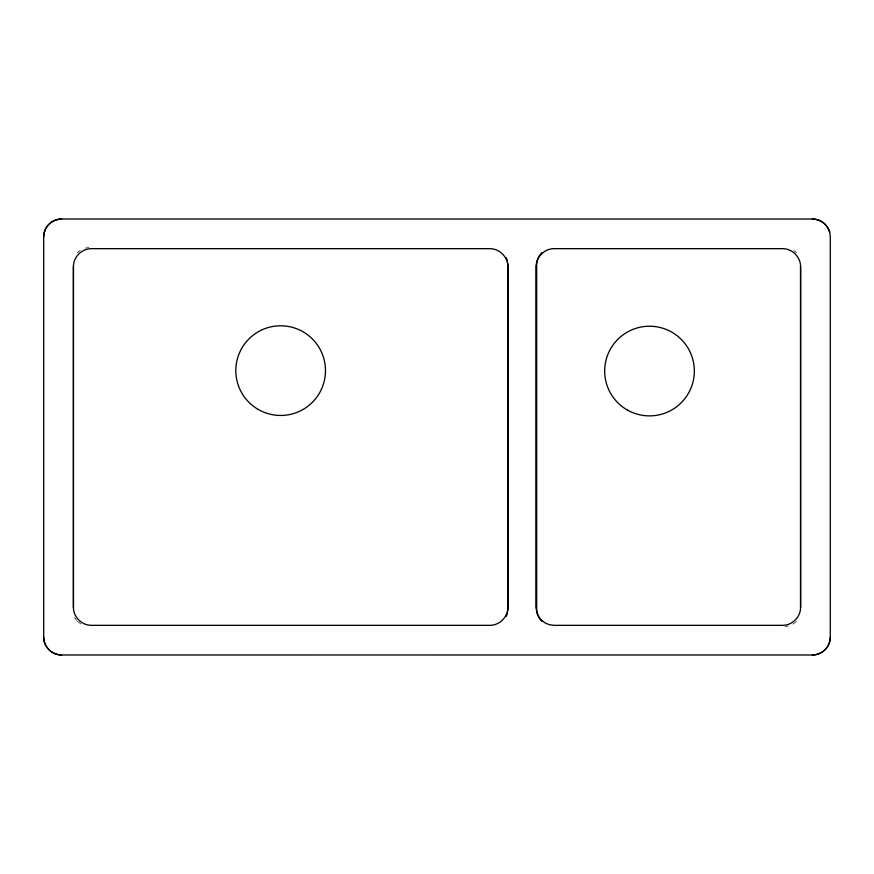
<?xml version="1.0" encoding="UTF-8"?>
<svg xmlns="http://www.w3.org/2000/svg" width="874" height="874" viewBox="0 0 874 874"><rect width="100%" height="100%" fill="white"/><g stroke="black" fill="none" stroke-linecap="round" stroke-linejoin="round"><path stroke-width="0.66" stroke-dasharray="4.37 3.28" d="M77.382 252.695L80.19 250.554M792.882 624.156L796.618 621.305M85.455 248.041L88.951 247.582M785.049 626.418L788.545 625.959M793.811 250.554L796.618 252.706M77.382 621.305L81.118 624.156M74.53 617.568L76.672 620.365"/><path stroke-width="1.31" d="M73.427 607.452L73.427 266.548C73.372 256.956 81.795 248.598 91.377 248.664L489.899 248.675C499.48 248.609 507.892 256.967 507.838 266.559L507.838 607.452C507.892 617.044 499.48 625.402 489.899 625.336L91.377 625.336C81.785 625.402 73.372 617.044 73.427 607.452L73.427 266.548M507.783 610.893L507.783 263.107M541.782 621.305L538.919 617.568L537.117 613.231L536.505 608.566L536.505 265.434L537.117 260.769L538.919 256.432L541.782 252.695M541.399 620.103L545.114 622.944L549.451 624.724L554.094 625.336L782.623 625.336C792.205 625.402 800.628 617.044 800.573 607.452L800.573 266.559C800.628 256.967 792.215 248.598 782.623 248.664L554.094 248.664C544.502 248.598 536.09 256.956 536.144 266.548L536.144 607.452L536.756 612.073L538.548 616.389L541.399 620.103M828.443 644.946A18.004 18.004 0 0 0 830.3 637.091L830.3 236.909L829.688 232.276A18.004 18.004 0 0 0 828.443 229.054M506.133 616.487L507.477 613.231M506.133 257.524L507.477 260.78M800.573 266.548L800.573 607.452M536.505 265.434L536.505 608.566M508.089 265.434L508.089 608.566M507.838 266.548L507.838 607.452M43.7 237.018A18.004 18.004 0 0 1 45.557 229.054M46.114 228.016A18.004 18.004 0 0 1 61.704 219.013M61.704 654.987A18.004 18.004 0 0 1 46.114 645.984M45.557 644.946A18.004 18.004 0 0 1 43.7 636.982M827.886 645.984A18.004 18.004 0 0 1 812.296 654.987M812.296 219.013A18.004 18.004 0 0 1 827.886 228.016M829.699 232.266A17.939 17.939 0 0 0 812.361 219.024L61.639 219.013A17.917 17.917 0 0 0 43.689 236.909L43.7 637.091A17.917 17.917 0 0 0 61.639 654.976L812.361 654.987A17.917 17.917 0 0 0 830.311 637.091M258.234 409.447A44.825 44.825 0 0 0 325.478 370.62A44.825 44.825 0 0 0 258.234 331.792A44.825 44.825 0 0 0 258.234 409.447M627.095 409.873A44.825 44.825 0 0 0 694.338 371.057A44.825 44.825 0 0 0 627.095 332.229A44.825 44.825 0 0 0 627.095 409.873"/></g></svg>
